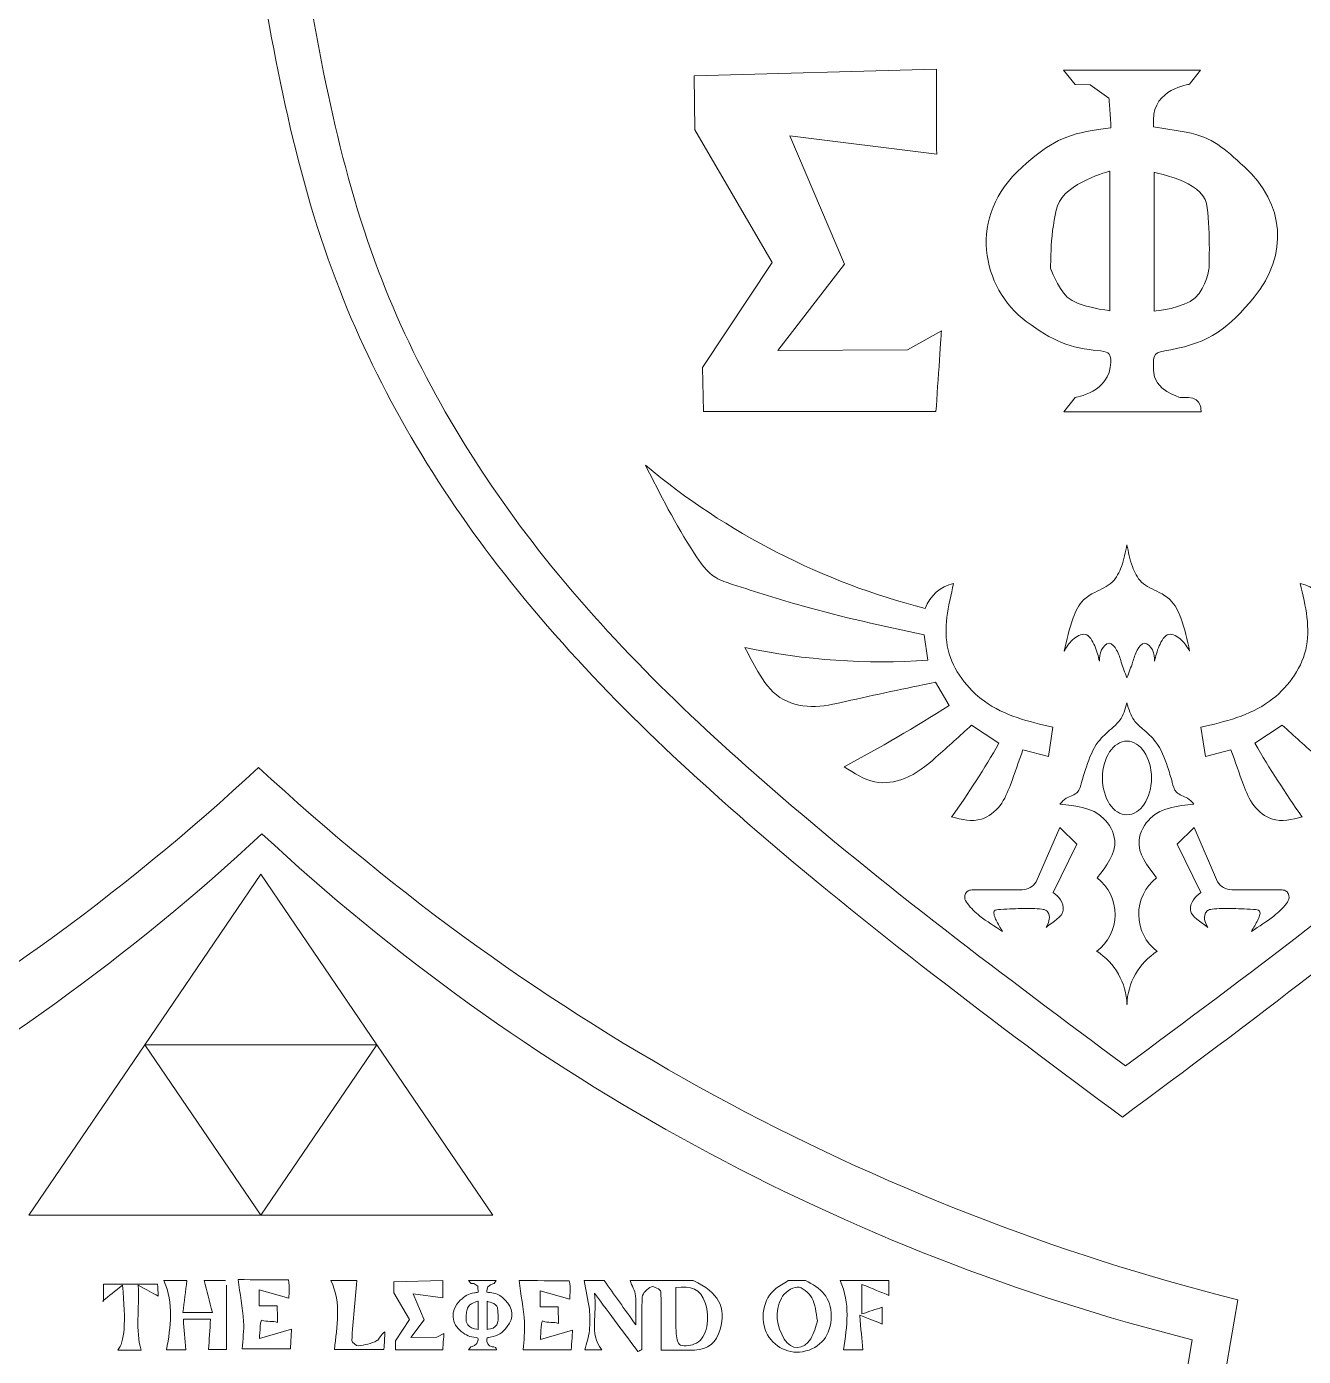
# Model space of a CAD drawing. Header units: inches. Extents: x 0 to 12, y 0 to 12.
# Drawn here: x 2.844 to 3.929, y 1.755 to 2.884 of the extents above; entities that cross this region are included whole.
import ezdxf

# ---------------------------------------------------------------- set-up
doc = ezdxf.new("R2010")
doc.units = ezdxf.units.IN
doc.header["$MEASUREMENT"] = 0

msp = doc.modelspace()

# ---------------------------------------------------------------- linework, layer by layer
at = {"color": 5, "lineweight": 0}
for p, q in [((3.61, 2.3458), (3.6068, 2.3671)), ((3.6281, 2.3073), (3.6164, 2.327)), ((3.6702, 2.2752), (3.647, 2.2906)), ((3.7161, 2.2887), (3.7123, 2.2639)), ((3.8418, 2.2887), (3.8456, 2.2639)), ((3.8877, 2.2752), (3.9109, 2.2906)), ((3.7123, 2.2639), (3.6906, 2.2696)), ((3.8456, 2.2639), (3.8673, 2.2696)), ((3.702, 2.1574), (3.7219, 2.2038)), ((3.7219, 2.2038), (3.7363, 2.1894)), ((3.836, 2.2038), (3.8216, 2.1894)), ((3.8559, 2.1574), (3.836, 2.2038)), ((3.7363, 2.1894), (3.7163, 2.1486)), ((3.8216, 2.1894), (3.8417, 2.1486)), ((3.0434, 2.164), (2.9449, 2.0192)), ((3.1418, 2.0192), (3.0434, 2.164)), ((3.6483, 2.1507), (3.69, 2.1507)), ((3.9097, 2.1507), (3.868, 2.1507)), ((2.9449, 2.0192), (2.8465, 1.8745)), ((3.0434, 1.8745), (2.9449, 2.0192)), ((2.9449, 2.0192), (3.1418, 2.0192)), ((3.1418, 2.0192), (3.0434, 1.8745)), ((3.2403, 1.8745), (3.1418, 2.0192)), ((2.8465, 1.8745), (3.0434, 1.8745)), ((3.0434, 1.8745), (3.2403, 1.8745)), ((3.7465, 1.2603), (3.8344, 1.7687))]:
    msp.add_line(p, q, dxfattribs=at)
at = {"color": 250, "lineweight": 0}
msp.add_line((3.7807, 1.2675), (3.8732, 1.8027), dxfattribs=at)
at = {"color": 5, "lineweight": 0}
for centre, radius, start, end in [((3.7572, 2.9748), 0.604, 230.1334, 255.6659), ((3.6382, 2.3792), 0.0322, 101.4674, 161.1937), ((3.9198, 2.3792), 0.0322, 18.8063, 78.5326), ((3.5697, 2.8949), 0.5506, 257.9267, 274.1924), ((2.8366, 3.5617), 1.4833, 298.2597, 302.2494), ((3.0106, 2.6544), 0.7609, 324.5017, 330.1066), ((4.5474, 2.6544), 0.7609, 209.8934, 215.4983), ((1.8131, 3.5218), 1.8077, 284.1261, 312.9293), ((4.2756, 3.5218), 1.8077, 227.0707, 255.8739), ((3.6897, 2.1654), 0.0146, 271.0459, 327.1361), ((3.7297, 2.1299), 0.0392, 306.8379, 52.1804), ((3.8282, 2.1299), 0.0392, 127.8196, 233.1621), ((3.8682, 2.1654), 0.0146, 212.8639, 268.9541), ((3.723, 2.0514), 0.0561, 1.9204, 57.3192), ((3.835, 2.0514), 0.0561, 122.6808, 178.0796)]:
    msp.add_arc(centre, radius, start, end, dxfattribs=at)
at = {"color": 250, "lineweight": 0}
for centre, start, end in [((1.7455, 3.648), 284.1261, 312.9293), ((4.3376, 3.648), 227.0707, 255.8739)]:
    msp.add_arc(centre, 1.9029, start, end, dxfattribs=at)
at = {"color": 5, "lineweight": 0}
msp.add_ellipse((3.779, 2.2457), major_axis=(0, 0.0313), ratio=0.665933, dxfattribs=at)
at = {"color": 250, "lineweight": 0}
for points in [[(3.7751, 1.9577), (3.667, 2.0382), (3.4771, 2.1795), (3.2401, 2.4105), (3.0866, 2.673), (3.0527, 2.8675), (3.036, 2.9705)], [(3.7751, 1.9577), (3.8833, 2.0382), (4.0731, 2.1795), (4.3101, 2.4105), (4.4637, 2.673), (4.4976, 2.8675), (4.5143, 2.9705)]]:
    msp.add_open_spline(points, degree=3, knots=[0, 0, 0, 0, 0.0808468, 0.1419248, 0.197496, 0.2597021, 0.2597021, 0.2597021, 0.2597021], dxfattribs=at)
at = {"color": 5, "lineweight": 0}
for points, knots in [([(3.7779, 2.0012), (3.6751, 2.0776), (3.4948, 2.2118), (3.2696, 2.4312), (3.1238, 2.6806), (3.0916, 2.8654), (3.0757, 2.9633)], [0, 0, 0, 0, 0.0808468, 0.1419248, 0.197496, 0.2597021, 0.2597021, 0.2597021, 0.2597021]), ([(3.7779, 2.0012), (3.8806, 2.0776), (4.061, 2.2118), (4.2861, 2.4312), (4.432, 2.6806), (4.4642, 2.8654), (4.48, 2.9633)], [0, 0, 0, 0, 0.0808468, 0.1419248, 0.197496, 0.2597021, 0.2597021, 0.2597021, 0.2597021]), ([(3.6068, 2.3671), (3.572, 2.3747), (3.5169, 2.3866), (3.4591, 2.4052), (3.4252, 2.4161), (3.3996, 2.4531), (3.3827, 2.4862), (3.37, 2.5112)], [0, 0, 0, 0, 0.02753964, 0.04351363, 0.0474821, 0.05463243, 0.07669562, 0.07669562, 0.07669562, 0.07669562]), ([(3.779, 2.4437), (3.7778, 2.4375), (3.7756, 2.4263), (3.7673, 2.4101), (3.7532, 2.4045), (3.7397, 2.3965), (3.7311, 2.378), (3.7278, 2.3629), (3.7257, 2.3534)], [0, 0, 0, 0, 0.00496667, 0.00889983, 0.01334248, 0.01630321, 0.02086423, 0.02843291, 0.02843291, 0.02843291, 0.02843291]), ([(3.779, 2.4437), (3.7802, 2.4375), (3.7823, 2.4263), (3.7906, 2.4101), (3.8047, 2.4045), (3.8182, 2.3965), (3.8269, 2.378), (3.8302, 2.3629), (3.8322, 2.3534)], [0, 0, 0, 0, 0.00496667, 0.00889983, 0.01334248, 0.01630321, 0.02086423, 0.02843291, 0.02843291, 0.02843291, 0.02843291]), ([(3.7161, 2.2887), (3.6956, 2.2936), (3.6574, 2.3027), (3.6185, 2.3543), (3.6273, 2.3916), (3.6318, 2.4108)], [0, 0, 0, 0, 0.01607831, 0.02987121, 0.04449574, 0.04449574, 0.04449574, 0.04449574]), ([(3.8418, 2.2887), (3.8624, 2.2936), (3.9006, 2.3027), (3.9394, 2.3543), (3.9307, 2.3916), (3.9262, 2.4108)], [0, 0, 0, 0, 0.01607831, 0.02987121, 0.04449574, 0.04449574, 0.04449574, 0.04449574]), ([(3.7556, 2.3448), (3.7546, 2.349), (3.7526, 2.3571), (3.7448, 2.371), (3.7316, 2.3633), (3.7277, 2.3567), (3.7257, 2.3534)], [0, 0, 0, 0, 0.00351206, 0.00679766, 0.00978558, 0.01288207, 0.01288207, 0.01288207, 0.01288207]), ([(3.779, 2.3307), (3.7772, 2.3352), (3.7742, 2.3431), (3.7716, 2.3533), (3.764, 2.3629), (3.7559, 2.354), (3.7557, 2.348), (3.7556, 2.3448)], [0, 0, 0, 0, 0.00367448, 0.00651244, 0.00872326, 0.0109429, 0.0134626, 0.0134626, 0.0134626, 0.0134626]), ([(3.779, 2.3307), (3.7807, 2.3352), (3.7838, 2.3431), (3.7864, 2.3533), (3.794, 2.3629), (3.8021, 2.354), (3.8023, 2.348), (3.8024, 2.3448)], [0, 0, 0, 0, 0.00367448, 0.00651244, 0.00872326, 0.0109429, 0.0134626, 0.0134626, 0.0134626, 0.0134626]), ([(3.8024, 2.3448), (3.8034, 2.349), (3.8054, 2.3571), (3.8132, 2.371), (3.8263, 2.3633), (3.8302, 2.3567), (3.8322, 2.3534)], [0, 0, 0, 0, 0.00351206, 0.00679766, 0.00978558, 0.01288207, 0.01288207, 0.01288207, 0.01288207]), ([(3.6164, 2.327), (3.5909, 2.3217), (3.5558, 2.3144), (3.5117, 2.3041), (3.4819, 2.3115), (3.4658, 2.3343), (3.458, 2.3497), (3.4546, 2.3565)], [0, 0, 0, 0, 0.02023305, 0.02779216, 0.03497388, 0.04239776, 0.04841567, 0.04841567, 0.04841567, 0.04841567]), ([(3.779, 2.3095), (3.7775, 2.3042), (3.7751, 2.2955), (3.7643, 2.2863), (3.7519, 2.2753), (3.7453, 2.2581), (3.7409, 2.2439), (3.738, 2.2319), (3.7278, 2.2299), (3.7238, 2.2254), (3.7221, 2.2235)], [0, 0, 0, 0, 0.00412311, 0.00675957, 0.01082209, 0.01687384, 0.02044886, 0.02277519, 0.025562, 0.02745838, 0.02745838, 0.02745838, 0.02745838]), ([(3.779, 2.3095), (3.7805, 2.3042), (3.7829, 2.2955), (3.7937, 2.2863), (3.8061, 2.2753), (3.8127, 2.2581), (3.8171, 2.2439), (3.82, 2.2319), (3.8301, 2.2299), (3.8342, 2.2254), (3.8359, 2.2235)], [0, 0, 0, 0, 0.00412311, 0.00675957, 0.01082209, 0.01687384, 0.02044886, 0.02277519, 0.025562, 0.02745838, 0.02745838, 0.02745838, 0.02745838]), ([(3.647, 2.2906), (3.6371, 2.2814), (3.6193, 2.265), (3.5936, 2.2438), (3.5628, 2.2393), (3.5473, 2.2497), (3.5389, 2.2552)], [0, 0, 0, 0, 0.01052872, 0.01884852, 0.02537562, 0.03288337, 0.03288337, 0.03288337, 0.03288337]), ([(3.9109, 2.2906), (3.9209, 2.2814), (3.9387, 2.265), (3.9644, 2.2438), (3.9951, 2.2393), (4.0107, 2.2497), (4.019, 2.2552)], [0, 0, 0, 0, 0.01052872, 0.01884852, 0.02537562, 0.03288337, 0.03288337, 0.03288337, 0.03288337]), ([(3.6906, 2.2696), (3.6872, 2.2597), (3.6816, 2.2436), (3.6728, 2.2216), (3.6542, 2.2067), (3.6388, 2.2105), (3.63, 2.2126)], [0, 0, 0, 0, 0.00813648, 0.01321573, 0.01827977, 0.02485473, 0.02485473, 0.02485473, 0.02485473]), ([(3.8673, 2.2696), (3.8708, 2.2597), (3.8764, 2.2436), (3.8852, 2.2216), (3.9037, 2.2067), (3.9192, 2.2105), (3.9279, 2.2126)], [0, 0, 0, 0, 0.00813648, 0.01321573, 0.01827977, 0.02485473, 0.02485473, 0.02485473, 0.02485473]), ([(3.7538, 2.1609), (3.7617, 2.1712), (3.7745, 2.1877), (3.757, 2.2198), (3.7358, 2.2221), (3.7221, 2.2235)], [0, 0, 0, 0, 0.00906876, 0.01459213, 0.02458282, 0.02458282, 0.02458282, 0.02458282]), ([(3.8042, 2.1609), (3.7962, 2.1712), (3.7834, 2.1877), (3.801, 2.2198), (3.8222, 2.2221), (3.8359, 2.2235)], [0, 0, 0, 0, 0.00906876, 0.01459213, 0.02458282, 0.02458282, 0.02458282, 0.02458282]), ([(3.6732, 2.1155), (3.6667, 2.1197), (3.6558, 2.1265), (3.6452, 2.1362), (3.64, 2.1443), (3.6432, 2.1505), (3.6469, 2.1507), (3.6483, 2.1507)], [0, 0, 0, 0, 0.00596177, 0.00986587, 0.01130521, 0.01296865, 0.01403095, 0.01403095, 0.01403095, 0.01403095]), ([(3.7163, 2.1486), (3.7186, 2.1467), (3.7232, 2.1429), (3.7277, 2.1289), (3.7159, 2.1237), (3.7106, 2.119), (3.7104, 2.1189)], [0, 0, 0, 0, 0.002263082, 0.004672888, 0.009805081, 0.009973743, 0.009973743, 0.009973743, 0.009973743]), ([(3.8417, 2.1486), (3.8394, 2.1467), (3.8347, 2.1429), (3.8302, 2.1289), (3.8421, 2.1237), (3.8474, 2.119), (3.8476, 2.1189)], [0, 0, 0, 0, 0.002263082, 0.004672888, 0.009805081, 0.009973743, 0.009973743, 0.009973743, 0.009973743]), ([(3.8848, 2.1155), (3.8913, 2.1197), (3.9021, 2.1265), (3.9128, 2.1362), (3.9179, 2.1443), (3.9147, 2.1505), (3.9111, 2.1507), (3.9097, 2.1507)], [0, 0, 0, 0, 0.00596177, 0.00986587, 0.01130521, 0.01296865, 0.01403095, 0.01403095, 0.01403095, 0.01403095]), ([(3.6732, 2.1155), (3.6714, 2.1187), (3.6688, 2.1231), (3.6662, 2.1285), (3.6655, 2.1339), (3.6777, 2.1344), (3.6894, 2.135), (3.7027, 2.135), (3.7107, 2.1337), (3.7144, 2.1278), (3.7124, 2.1224), (3.7104, 2.1189)], [0, 0, 0, 0, 0.00278599, 0.00388366, 0.00486863, 0.00626844, 0.01134116, 0.01538852, 0.01640716, 0.01732059, 0.0203083, 0.0203083, 0.0203083, 0.0203083]), ([(3.8848, 2.1155), (3.8866, 2.1187), (3.8892, 2.1231), (3.8918, 2.1285), (3.8925, 2.1339), (3.8803, 2.1344), (3.8685, 2.135), (3.8553, 2.135), (3.8473, 2.1337), (3.8436, 2.1278), (3.8456, 2.1224), (3.8476, 2.1189)], [0, 0, 0, 0, 0.00278599, 0.00388366, 0.00486863, 0.00626844, 0.01134116, 0.01538852, 0.01640716, 0.01732059, 0.0203083, 0.0203083, 0.0203083, 0.0203083])]:
    msp.add_open_spline(points, degree=3, knots=knots, dxfattribs=at)
at = {"color": 2, "lineweight": 0}
for points, knots in [([(3.4928, 2.7908), (3.4928, 2.7908), (3.5392, 2.6819), (3.5392, 2.6819), (3.5392, 2.6819), (3.4825, 2.6085), (3.4825, 2.6085), (3.4825, 2.6085), (3.5926, 2.6092), (3.5926, 2.6092), (3.5926, 2.6092), (3.6214, 2.6254), (3.6214, 2.6254), (3.6214, 2.6254), (3.6185, 2.5815), (3.6168, 2.5568), (3.5438, 2.5568), (3.4193, 2.5568), (3.4193, 2.5568), (3.4193, 2.5568), (3.4185, 2.5942), (3.4185, 2.5942), (3.4185, 2.5942), (3.4776, 2.6832), (3.4776, 2.6832), (3.4776, 2.6832), (3.412, 2.796), (3.412, 2.796), (3.412, 2.796), (3.4114, 2.8418), (3.4114, 2.8418), (3.4114, 2.8418), (3.6173, 2.8475), (3.6173, 2.8475), (3.6173, 2.8234), (3.6173, 2.7993), (3.6174, 2.7753), (3.6174, 2.7753), (3.4928, 2.7908), (3.4928, 2.7908)], [0, 0, 0, 0, 1, 1, 1, 2, 2, 2, 3, 3, 3, 4, 4, 4, 5, 5, 5, 6, 6, 6, 7, 7, 7, 8, 8, 8, 9, 9, 9, 10, 10, 10, 11, 11, 11, 12, 12, 12, 13, 13, 13, 13]), ([(3.8415, 2.8467), (3.8415, 2.8467), (3.832, 2.8346), (3.832, 2.8346), (3.832, 2.8346), (3.8013, 2.8305), (3.8015, 2.8045), (3.8015, 2.8026), (3.8015, 2.8008), (3.8015, 2.7984), (3.8109, 2.7969), (3.8202, 2.7958), (3.8293, 2.794), (3.8525, 2.7895), (3.8611, 2.7804), (3.8787, 2.7645), (3.9131, 2.7335), (3.9164, 2.6899), (3.8871, 2.654), (3.8657, 2.6276), (3.849, 2.6151), (3.8162, 2.6093), (3.8014, 2.6067), (3.8013, 2.607), (3.8015, 2.5918), (3.8016, 2.5748), (3.8241, 2.5688), (3.8241, 2.5688), (3.8241, 2.5688), (3.8288, 2.5687), (3.8312, 2.5687), (3.843, 2.5687), (3.8419, 2.5566), (3.8419, 2.5566), (3.8419, 2.5566), (3.7253, 2.5566), (3.7253, 2.5566), (3.7253, 2.5566), (3.7349, 2.5687), (3.7349, 2.5687), (3.7349, 2.5687), (3.7649, 2.573), (3.7652, 2.5986), (3.7653, 2.605), (3.7642, 2.6074), (3.7567, 2.6082), (3.7296, 2.6108), (3.7159, 2.6166), (3.6935, 2.6333), (3.6555, 2.6617), (3.6428, 2.7227), (3.69, 2.7644), (3.7105, 2.7825), (3.7228, 2.7909), (3.7494, 2.7954), (3.7542, 2.7962), (3.7591, 2.7967), (3.7654, 2.7976), (3.7649, 2.806), (3.7637, 2.8228), (3.7637, 2.8228), (3.7637, 2.8228), (3.7477, 2.8341), (3.7477, 2.8341), (3.7477, 2.8341), (3.735, 2.8345), (3.735, 2.8345), (3.735, 2.8345), (3.725, 2.8467), (3.725, 2.8467), (3.725, 2.8467), (3.8415, 2.8467), (3.8415, 2.8467)], [0, 0, 0, 0, 1, 1, 1, 2, 2, 2, 3, 3, 3, 4, 4, 4, 5, 5, 5, 6, 6, 6, 7, 7, 7, 8, 8, 8, 9, 9, 9, 10, 10, 10, 11, 11, 11, 12, 12, 12, 13, 13, 13, 14, 14, 14, 15, 15, 15, 16, 16, 16, 17, 17, 17, 18, 18, 18, 19, 19, 19, 20, 20, 20, 21, 21, 21, 22, 22, 22, 23, 23, 23, 24, 24, 24, 24]), ([(3.7646, 2.7609), (3.7646, 2.7609), (3.7266, 2.7512), (3.7201, 2.7315), (3.7137, 2.7117), (3.7142, 2.6784), (3.7142, 2.6784), (3.7142, 2.6784), (3.7197, 2.6624), (3.7283, 2.654), (3.7369, 2.6455), (3.7646, 2.6424), (3.7646, 2.6424), (3.7646, 2.6424), (3.7646, 2.7609), (3.7646, 2.7609)], [0, 0, 0, 0, 1, 1, 1, 2, 2, 2, 3, 3, 3, 4, 4, 4, 5, 5, 5, 5]), ([(3.8022, 2.6421), (3.8039, 2.6421), (3.827, 2.6444), (3.8369, 2.6534), (3.8468, 2.6624), (3.8487, 2.6786), (3.8487, 2.6786), (3.8487, 2.6786), (3.8501, 2.7146), (3.8465, 2.7335), (3.8428, 2.7524), (3.8022, 2.7597), (3.8022, 2.7597), (3.8022, 2.7597), (3.8022, 2.6966), (3.8022, 2.6421)], [0, 0, 0, 0, 1, 1, 1, 2, 2, 2, 3, 3, 3, 4, 4, 4, 5, 5, 5, 5])]:
    msp.add_open_spline(points, degree=3, knots=knots, dxfattribs=at)
at = {"color": 1, "lineweight": 0}
for points, knots in [([(3.0142, 1.8152), (3.0142, 1.8141), (3.0142, 1.813), (3.0142, 1.8119), (3.0142, 1.7936), (3.0142, 1.7772), (3.0142, 1.7605), (3.0096, 1.7605), (3.0032, 1.7605), (2.999, 1.7605), (2.9995, 1.7688), (3.0001, 1.7771), (3.0007, 1.7862), (2.9928, 1.7862), (2.9861, 1.7862), (2.9776, 1.7862), (2.9783, 1.7776), (2.9789, 1.7693), (2.9796, 1.7603), (2.9749, 1.7603), (2.9678, 1.7603), (2.9633, 1.7603), (2.9668, 1.7798), (2.9698, 1.7993), (2.961, 1.819), (2.9675, 1.819), (2.9741, 1.819), (2.9806, 1.819), (2.9795, 1.8101), (2.9783, 1.8012), (2.9772, 1.7918), (2.9859, 1.7918), (2.9926, 1.7918), (3.0023, 1.7918), (2.9997, 1.8018), (2.9975, 1.8104), (2.9952, 1.819), (3.0013, 1.819), (3.0074, 1.819), (3.0135, 1.819)], [0, 0, 0, 0, 1, 1, 1, 2, 2, 2, 3, 3, 3, 4, 4, 4, 5, 5, 5, 6, 6, 6, 7, 7, 7, 8, 8, 8, 9, 9, 9, 10, 10, 10, 11, 11, 11, 12, 12, 12, 13, 13, 13, 13]), ([(3.0668, 1.8196), (3.0681, 1.8143), (3.0671, 1.804), (3.0671, 1.804), (3.0671, 1.804), (3.0421, 1.8111), (3.0421, 1.8111), (3.0421, 1.8111), (3.042, 1.7976), (3.042, 1.7976), (3.042, 1.7976), (3.0573, 1.7976), (3.0573, 1.7976), (3.0573, 1.7976), (3.0576, 1.7862), (3.0576, 1.7835), (3.0533, 1.7853), (3.0491, 1.7834), (3.044, 1.7855), (3.0428, 1.7848), (3.0423, 1.7699), (3.0423, 1.7699), (3.0423, 1.7699), (3.0695, 1.7778), (3.0695, 1.7778), (3.0695, 1.7778), (3.0688, 1.766), (3.0685, 1.761), (3.0534, 1.761), (3.0393, 1.761), (3.0276, 1.761), (3.028, 1.769), (3.0293, 1.7768), (3.0287, 1.7844), (3.0278, 1.7963), (3.0257, 1.808), (3.0241, 1.8198), (3.0371, 1.8198), (3.0538, 1.8196), (3.0668, 1.8196)], [0, 0, 0, 0, 1, 1, 1, 2, 2, 2, 3, 3, 3, 4, 4, 4, 5, 5, 5, 6, 6, 6, 7, 7, 7, 8, 8, 8, 9, 9, 9, 10, 10, 10, 11, 11, 11, 12, 12, 12, 13, 13, 13, 13]), ([(3.1248, 1.819), (3.1233, 1.802), (3.1217, 1.7851), (3.1207, 1.7681), (3.1206, 1.7666), (3.1246, 1.7633), (3.1265, 1.7636), (3.1317, 1.7642), (3.1372, 1.7656), (3.1419, 1.768), (3.1441, 1.7691), (3.1449, 1.7731), (3.1488, 1.7755), (3.1485, 1.7708), (3.1483, 1.7661), (3.148, 1.7606), (3.1333, 1.7606), (3.1193, 1.7606), (3.106, 1.7606), (3.1078, 1.7799), (3.1123, 1.7997), (3.1028, 1.819), (3.1101, 1.819), (3.1174, 1.819), (3.1248, 1.819)], [0, 0, 0, 0, 1, 1, 1, 2, 2, 2, 3, 3, 3, 4, 4, 4, 5, 5, 5, 6, 6, 6, 7, 7, 7, 8, 8, 8, 8]), ([(3.1728, 1.8077), (3.1728, 1.8077), (3.1822, 1.7856), (3.1822, 1.7856), (3.1822, 1.7856), (3.1707, 1.7708), (3.1707, 1.7708), (3.1707, 1.7708), (3.193, 1.7709), (3.193, 1.7709), (3.193, 1.7709), (3.1989, 1.7742), (3.1989, 1.7742), (3.1989, 1.7742), (3.1983, 1.7653), (3.1979, 1.7603), (3.1831, 1.7603), (3.1579, 1.7603), (3.1579, 1.7603), (3.1579, 1.7603), (3.1578, 1.7679), (3.1578, 1.7679), (3.1578, 1.7679), (3.1697, 1.7859), (3.1697, 1.7859), (3.1697, 1.7859), (3.1564, 1.8087), (3.1564, 1.8087), (3.1564, 1.8087), (3.1563, 1.818), (3.1563, 1.818), (3.1563, 1.818), (3.198, 1.8192), (3.198, 1.8192), (3.198, 1.8143), (3.198, 1.8094), (3.198, 1.8045), (3.198, 1.8045), (3.1728, 1.8077), (3.1728, 1.8077)], [0, 0, 0, 0, 1, 1, 1, 2, 2, 2, 3, 3, 3, 4, 4, 4, 5, 5, 5, 6, 6, 6, 7, 7, 7, 8, 8, 8, 9, 9, 9, 10, 10, 10, 11, 11, 11, 12, 12, 12, 13, 13, 13, 13]), ([(3.2434, 1.819), (3.2434, 1.819), (3.2415, 1.8166), (3.2415, 1.8166), (3.2415, 1.8166), (3.2353, 1.8157), (3.2353, 1.8105), (3.2353, 1.8101), (3.2353, 1.8097), (3.2353, 1.8092), (3.2372, 1.8089), (3.2391, 1.8087), (3.241, 1.8083), (3.2457, 1.8074), (3.2474, 1.8056), (3.251, 1.8024), (3.2579, 1.7961), (3.2586, 1.7872), (3.2527, 1.78), (3.2483, 1.7746), (3.245, 1.7721), (3.2383, 1.7709), (3.2353, 1.7704), (3.2353, 1.7705), (3.2353, 1.7674), (3.2354, 1.7639), (3.2399, 1.7627), (3.2399, 1.7627), (3.2399, 1.7627), (3.2409, 1.7627), (3.2413, 1.7627), (3.2437, 1.7627), (3.2435, 1.7602), (3.2435, 1.7602), (3.2435, 1.7602), (3.2199, 1.7602), (3.2199, 1.7602), (3.2199, 1.7602), (3.2218, 1.7627), (3.2218, 1.7627), (3.2218, 1.7627), (3.2279, 1.7636), (3.228, 1.7688), (3.228, 1.7701), (3.2278, 1.7705), (3.2263, 1.7707), (3.2208, 1.7712), (3.218, 1.7724), (3.2135, 1.7758), (3.2058, 1.7815), (3.2032, 1.7939), (3.2128, 1.8023), (3.2169, 1.806), (3.2194, 1.8077), (3.2248, 1.8086), (3.2258, 1.8088), (3.2267, 1.8089), (3.228, 1.8091), (3.2279, 1.8108), (3.2277, 1.8142), (3.2277, 1.8142), (3.2277, 1.8142), (3.2244, 1.8165), (3.2244, 1.8165), (3.2244, 1.8165), (3.2219, 1.8165), (3.2219, 1.8165), (3.2219, 1.8165), (3.2198, 1.819), (3.2198, 1.819), (3.2198, 1.819), (3.2434, 1.819), (3.2434, 1.819)], [0, 0, 0, 0, 1, 1, 1, 2, 2, 2, 3, 3, 3, 4, 4, 4, 5, 5, 5, 6, 6, 6, 7, 7, 7, 8, 8, 8, 9, 9, 9, 10, 10, 10, 11, 11, 11, 12, 12, 12, 13, 13, 13, 14, 14, 14, 15, 15, 15, 16, 16, 16, 17, 17, 17, 18, 18, 18, 19, 19, 19, 20, 20, 20, 21, 21, 21, 22, 22, 22, 23, 23, 23, 24, 24, 24, 24]), ([(3.3054, 1.8188), (3.3067, 1.8135), (3.3057, 1.8031), (3.3057, 1.8031), (3.3057, 1.8031), (3.2807, 1.8103), (3.2807, 1.8103), (3.2807, 1.8103), (3.2806, 1.7968), (3.2806, 1.7968), (3.2806, 1.7968), (3.2959, 1.7968), (3.2959, 1.7968), (3.2959, 1.7968), (3.2962, 1.7854), (3.2962, 1.7826), (3.292, 1.7844), (3.2877, 1.7826), (3.2826, 1.7847), (3.2814, 1.7839), (3.2809, 1.7691), (3.2809, 1.7691), (3.2809, 1.7691), (3.3081, 1.777), (3.3081, 1.777), (3.3081, 1.777), (3.3074, 1.7652), (3.3071, 1.7602), (3.2921, 1.7602), (3.2779, 1.7602), (3.2662, 1.7602), (3.2667, 1.7682), (3.2679, 1.776), (3.2673, 1.7836), (3.2664, 1.7954), (3.2643, 1.8072), (3.2627, 1.819), (3.2757, 1.819), (3.2924, 1.8188), (3.3054, 1.8188)], [0, 0, 0, 0, 1, 1, 1, 2, 2, 2, 3, 3, 3, 4, 4, 4, 5, 5, 5, 6, 6, 6, 7, 7, 7, 8, 8, 8, 9, 9, 9, 10, 10, 10, 11, 11, 11, 12, 12, 12, 13, 13, 13, 13]), ([(3.4107, 1.819), (3.4321, 1.8088), (3.439, 1.7963), (3.4336, 1.7776), (3.4304, 1.7665), (3.4233, 1.7603), (3.4116, 1.76), (3.4015, 1.7597), (3.3913, 1.7599), (3.3835, 1.7599), (3.3835, 1.7768), (3.3837, 1.7933), (3.3831, 1.8097), (3.3831, 1.8113), (3.3769, 1.8146), (3.3751, 1.8138), (3.3718, 1.8123), (3.3677, 1.8084), (3.3674, 1.8052), (3.3665, 1.7947), (3.3671, 1.7841), (3.3671, 1.7735), (3.3671, 1.7692), (3.3671, 1.7648), (3.3671, 1.7605), (3.366, 1.7599), (3.3648, 1.7593), (3.3637, 1.7587), (3.3521, 1.7742), (3.3406, 1.7897), (3.3267, 1.8083), (3.3294, 1.7902), (3.3219, 1.7744), (3.3329, 1.7603), (3.328, 1.7603), (3.3224, 1.7603), (3.3187, 1.7603), (3.32, 1.7657), (3.3218, 1.771), (3.3224, 1.7765), (3.3231, 1.7825), (3.3232, 1.7887), (3.3224, 1.7947), (3.3214, 1.8029), (3.3194, 1.8109), (3.3179, 1.819), (3.3236, 1.819), (3.3293, 1.819), (3.335, 1.819), (3.3435, 1.8071), (3.352, 1.7952), (3.3618, 1.7815), (3.3618, 1.7912), (3.3624, 1.7987), (3.3616, 1.8061), (3.3612, 1.8105), (3.3586, 1.8147), (3.357, 1.819), (3.3749, 1.819), (3.3928, 1.819), (3.4107, 1.819)], [0, 0, 0, 0, 1, 1, 1, 2, 2, 2, 3, 3, 3, 4, 4, 4, 5, 5, 5, 6, 6, 6, 7, 7, 7, 8, 8, 8, 9, 9, 9, 10, 10, 10, 11, 11, 11, 12, 12, 12, 13, 13, 13, 14, 14, 14, 15, 15, 15, 16, 16, 16, 17, 17, 17, 18, 18, 18, 19, 19, 19, 20, 20, 20, 20]), ([(3.506, 1.819), (3.5189, 1.813), (3.528, 1.8044), (3.5279, 1.7889), (3.5278, 1.7727), (3.519, 1.7615), (3.5035, 1.7586), (3.4902, 1.7561), (3.4761, 1.7646), (3.4718, 1.7776), (3.4668, 1.7929), (3.4724, 1.8084), (3.4856, 1.8155), (3.4876, 1.8165), (3.4895, 1.8178), (3.4914, 1.819), (3.4963, 1.819), (3.5012, 1.819), (3.506, 1.819)], [0, 0, 0, 0, 1, 1, 1, 2, 2, 2, 3, 3, 3, 4, 4, 4, 5, 5, 5, 6, 6, 6, 6]), ([(3.5769, 1.819), (3.5769, 1.8137), (3.5769, 1.8085), (3.5769, 1.8064), (3.5703, 1.8091), (3.563, 1.8121), (3.5537, 1.8158), (3.5537, 1.8059), (3.5537, 1.7996), (3.5537, 1.7907), (3.56, 1.7927), (3.5657, 1.7946), (3.5712, 1.7964), (3.5712, 1.7924), (3.5712, 1.7866), (3.5712, 1.782), (3.5662, 1.784), (3.5605, 1.7863), (3.5521, 1.7897), (3.5531, 1.7777), (3.5538, 1.7692), (3.5546, 1.7603), (3.551, 1.7603), (3.5441, 1.7603), (3.5383, 1.7603), (3.5411, 1.7801), (3.5444, 1.7997), (3.5354, 1.819), (3.5492, 1.819), (3.5631, 1.819), (3.5769, 1.819)], [0, 0, 0, 0, 1, 1, 1, 2, 2, 2, 3, 3, 3, 4, 4, 4, 5, 5, 5, 6, 6, 6, 7, 7, 7, 8, 8, 8, 9, 9, 9, 10, 10, 10, 10]), ([(2.9098, 1.8018), (2.9098, 1.8062), (2.9098, 1.8107), (2.9098, 1.816), (2.925, 1.816), (2.9398, 1.816), (2.9557, 1.816), (2.9559, 1.813), (2.9561, 1.8095), (2.9563, 1.8058), (2.9512, 1.8085), (2.9465, 1.8111), (2.9392, 1.8151), (2.9404, 1.7946), (2.9367, 1.7771), (2.9417, 1.76), (2.9372, 1.76), (2.9298, 1.76), (2.9219, 1.76), (2.9277, 1.7666), (2.929, 1.7835), (2.9258, 1.8151), (2.9194, 1.8099), (2.9145, 1.8059), (2.9096, 1.802), (2.9096, 1.802), (2.9098, 1.8018), (2.9098, 1.8018)], [0, 0, 0, 0, 1, 1, 1, 2, 2, 2, 3, 3, 3, 4, 4, 4, 5, 5, 5, 6, 6, 6, 7, 7, 7, 8, 8, 8, 9, 9, 9, 9]), ([(3.3959, 1.813), (3.3959, 1.8003), (3.3957, 1.7879), (3.3961, 1.7754), (3.3962, 1.7715), (3.3974, 1.7651), (3.3997, 1.7643), (3.4036, 1.7629), (3.4094, 1.7638), (3.4134, 1.7659), (3.4222, 1.7704), (3.4253, 1.787), (3.4208, 1.8002), (3.4169, 1.8118), (3.4085, 1.8151), (3.3959, 1.813)], [0, 0, 0, 0, 1, 1, 1, 2, 2, 2, 3, 3, 3, 4, 4, 4, 5, 5, 5, 5]), ([(3.5163, 1.7848), (3.5147, 1.792), (3.5144, 1.7989), (3.5114, 1.8043), (3.509, 1.8086), (3.5031, 1.8137), (3.499, 1.8135), (3.4942, 1.8132), (3.4877, 1.8086), (3.4855, 1.8042), (3.4796, 1.7926), (3.4814, 1.7803), (3.488, 1.7694), (3.4938, 1.7597), (3.5047, 1.7598), (3.5105, 1.7696), (3.5133, 1.7743), (3.5145, 1.7799), (3.5163, 1.7848)], [0, 0, 0, 0, 1, 1, 1, 2, 2, 2, 3, 3, 3, 4, 4, 4, 5, 5, 5, 6, 6, 6, 6]), ([(2.9096, 1.802), (2.9096, 1.802), (2.9093, 1.8012), (2.9093, 1.8012), (2.9093, 1.8012), (2.9098, 1.8018), (2.9098, 1.8018), (2.9098, 1.8018), (2.9096, 1.802), (2.9096, 1.802)], [0, 0, 0, 0, 1, 1, 1, 2, 2, 2, 3, 3, 3, 3]), ([(3.2279, 1.8016), (3.2279, 1.8016), (3.2202, 1.7997), (3.2189, 1.7957), (3.2175, 1.7917), (3.2177, 1.7849), (3.2177, 1.7849), (3.2177, 1.7849), (3.2188, 1.7817), (3.2205, 1.78), (3.2222, 1.7783), (3.2279, 1.7776), (3.2279, 1.7776), (3.2279, 1.7776), (3.2279, 1.8016), (3.2279, 1.8016)], [0, 0, 0, 0, 1, 1, 1, 2, 2, 2, 3, 3, 3, 4, 4, 4, 5, 5, 5, 5]), ([(3.2355, 1.7776), (3.2358, 1.7776), (3.2405, 1.778), (3.2425, 1.7799), (3.2445, 1.7817), (3.2449, 1.785), (3.2449, 1.785), (3.2449, 1.785), (3.2452, 1.7922), (3.2444, 1.7961), (3.2437, 1.7999), (3.2355, 1.8014), (3.2355, 1.8014), (3.2355, 1.8014), (3.2355, 1.7886), (3.2355, 1.7776)], [0, 0, 0, 0, 1, 1, 1, 2, 2, 2, 3, 3, 3, 4, 4, 4, 5, 5, 5, 5])]:
    msp.add_open_spline(points, degree=3, knots=knots, dxfattribs=at)

doc.saveas('drawing.dxf')
